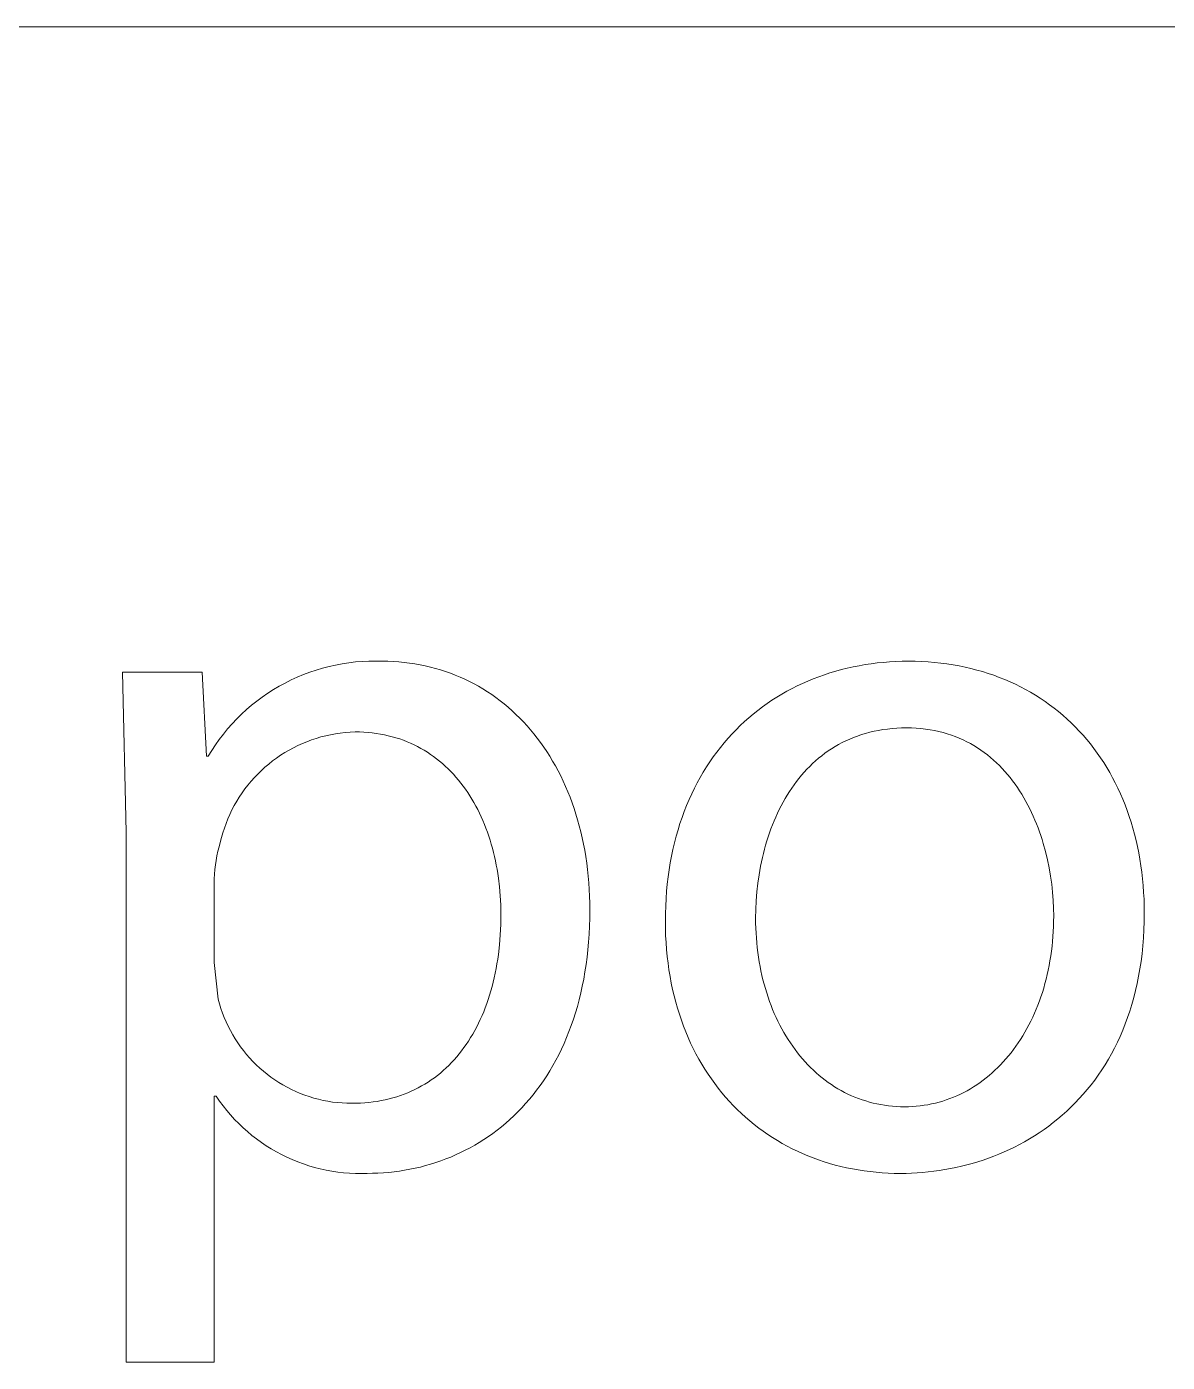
# Model space of a CAD drawing. Header units: millimetres. Extents: x 373 to 3451, y -552 to 1598.
# Drawn here: x 3315.69 to 3350.4, y -248.52 to -207.87 of the extents above; entities that cross this region are included whole.
import ezdxf

# ---------------------------------------------------------------- set-up
doc = ezdxf.new("R2010")
doc.units = ezdxf.units.MM
doc.header["$MEASUREMENT"] = 0
doc.layers.add('Domyślny', color=7, linetype='Continuous', true_color=0x000000)

msp = doc.modelspace()

# ---------------------------------------------------------------- linework, layer by layer
at = {"layer": 'Domyślny', "color": 18, "lineweight": 15, "true_color": 0x000000}
for p, q in [((3447.834, -207.866), (2287.646, -207.866)), ((3325.287, -227.256), (3325.489, -227.225)), ((3325.489, -227.225), (3325.692, -227.201)), ((3325.692, -227.201), (3325.896, -227.185)), ((3325.896, -227.185), (3326.1, -227.175)), ((3326.1, -227.175), (3326.305, -227.173)), ((3326.305, -227.173), (3326.509, -227.178)), ((3326.509, -227.178), (3326.678, -227.18)), ((3326.678, -227.18), (3326.845, -227.187)), ((3326.845, -227.187), (3327.01, -227.198)), ((3327.01, -227.198), (3327.175, -227.213)), ((3327.175, -227.213), (3327.337, -227.233)), ((3327.337, -227.233), (3327.499, -227.257)), ((3341.385, -227.255), (3341.571, -227.232)), ((3341.571, -227.232), (3341.758, -227.213)), ((3341.758, -227.213), (3341.947, -227.198)), ((3341.947, -227.198), (3342.137, -227.187)), ((3342.137, -227.187), (3342.329, -227.181)), ((3342.329, -227.181), (3342.522, -227.179)), ((3342.522, -227.179), (3342.722, -227.181)), ((3342.722, -227.181), (3342.919, -227.188)), ((3342.919, -227.188), (3343.115, -227.199)), ((3343.115, -227.199), (3343.308, -227.215)), ((3343.308, -227.215), (3343.5, -227.235)), ((3318.71, -232.384), (3318.597, -227.516)), ((3318.597, -227.516), (3321.026, -227.516)), ((3321.026, -227.516), (3321.159, -230.068)), ((3323.919, -227.664), (3324.107, -227.586)), ((3324.107, -227.586), (3324.299, -227.514)), ((3324.299, -227.514), (3324.493, -227.448)), ((3324.493, -227.448), (3324.688, -227.39)), ((3324.688, -227.39), (3324.886, -227.338)), ((3324.886, -227.338), (3325.086, -227.293)), ((3325.086, -227.293), (3325.287, -227.256)), ((3327.499, -227.257), (3327.658, -227.285)), ((3327.658, -227.285), (3327.816, -227.317)), ((3327.816, -227.317), (3327.973, -227.354)), ((3327.973, -227.354), (3328.127, -227.395)), ((3328.127, -227.395), (3328.28, -227.44)), ((3328.28, -227.44), (3328.431, -227.489)), ((3328.431, -227.489), (3328.581, -227.541)), ((3328.581, -227.541), (3328.728, -227.598)), ((3328.728, -227.598), (3328.874, -227.659)), ((3339.791, -227.649), (3339.96, -227.589)), ((3339.96, -227.589), (3340.132, -227.533)), ((3340.132, -227.533), (3340.305, -227.481)), ((3340.305, -227.481), (3340.481, -227.433)), ((3340.481, -227.433), (3340.658, -227.389)), ((3340.658, -227.389), (3340.837, -227.35)), ((3340.837, -227.35), (3341.018, -227.314)), ((3341.018, -227.314), (3341.201, -227.282)), ((3341.201, -227.282), (3341.385, -227.255)), ((3343.5, -227.235), (3343.689, -227.259)), ((3343.689, -227.259), (3343.876, -227.288)), ((3343.876, -227.288), (3344.06, -227.321)), ((3344.06, -227.321), (3344.242, -227.358)), ((3344.242, -227.358), (3344.422, -227.4)), ((3344.422, -227.4), (3344.6, -227.446)), ((3344.6, -227.446), (3344.775, -227.495)), ((3344.775, -227.495), (3344.947, -227.549)), ((3344.947, -227.549), (3345.118, -227.607)), ((3345.118, -227.607), (3345.285, -227.669)), ((3323.022, -228.153), (3323.194, -228.043)), ((3323.194, -228.043), (3323.37, -227.939)), ((3323.37, -227.939), (3323.55, -227.841)), ((3323.55, -227.841), (3323.733, -227.749)), ((3323.733, -227.749), (3323.919, -227.664)), ((3328.874, -227.659), (3329.018, -227.724)), ((3329.018, -227.724), (3329.159, -227.793)), ((3329.159, -227.793), (3329.299, -227.865)), ((3329.299, -227.865), (3329.437, -227.942)), ((3329.437, -227.942), (3329.572, -228.022)), ((3329.572, -228.022), (3329.705, -228.106)), ((3338.819, -228.092), (3338.976, -228.009)), ((3338.976, -228.009), (3339.134, -227.929)), ((3339.134, -227.929), (3339.295, -227.853)), ((3339.295, -227.853), (3339.458, -227.781)), ((3339.458, -227.781), (3339.623, -227.713)), ((3339.623, -227.713), (3339.791, -227.649)), ((3345.285, -227.669), (3345.45, -227.735)), ((3345.45, -227.735), (3345.613, -227.805)), ((3345.613, -227.805), (3345.773, -227.879)), ((3345.773, -227.879), (3345.93, -227.957)), ((3345.93, -227.957), (3346.084, -228.038)), ((3346.084, -228.038), (3346.236, -228.124)), ((3322.53, -228.519), (3322.69, -228.391)), ((3322.69, -228.391), (3322.854, -228.269)), ((3322.854, -228.269), (3323.022, -228.153)), ((3329.705, -228.106), (3329.837, -228.194)), ((3329.837, -228.194), (3329.965, -228.285)), ((3329.965, -228.285), (3330.092, -228.38)), ((3330.092, -228.38), (3330.216, -228.478)), ((3338.219, -228.465), (3338.366, -228.366)), ((3338.366, -228.366), (3338.514, -228.271)), ((3338.514, -228.271), (3338.666, -228.18)), ((3338.666, -228.18), (3338.819, -228.092)), ((3346.236, -228.124), (3346.385, -228.213)), ((3346.385, -228.213), (3346.531, -228.305)), ((3346.531, -228.305), (3346.675, -228.402)), ((3346.675, -228.402), (3346.815, -228.502)), ((3322.078, -228.934), (3322.224, -228.79)), ((3322.224, -228.79), (3322.375, -228.652)), ((3322.375, -228.652), (3322.53, -228.519)), ((3330.216, -228.478), (3330.338, -228.58)), ((3330.338, -228.58), (3330.458, -228.686)), ((3330.458, -228.686), (3330.575, -228.795)), ((3330.575, -228.795), (3330.69, -228.908)), ((3337.662, -228.899), (3337.797, -228.785)), ((3337.797, -228.785), (3337.935, -228.674)), ((3337.935, -228.674), (3338.076, -228.568)), ((3338.076, -228.568), (3338.219, -228.465)), ((3346.815, -228.502), (3346.953, -228.606)), ((3346.953, -228.606), (3347.087, -228.713)), ((3347.087, -228.713), (3347.219, -228.824)), ((3347.219, -228.824), (3347.348, -228.938)), ((3321.673, -229.394), (3321.802, -229.236)), ((3321.802, -229.236), (3321.938, -229.082)), ((3321.938, -229.082), (3322.078, -228.934)), ((3330.69, -228.908), (3330.802, -229.024)), ((3330.802, -229.024), (3330.912, -229.143)), ((3330.912, -229.143), (3331.019, -229.266)), ((3337.15, -229.392), (3337.273, -229.263)), ((3337.273, -229.263), (3337.4, -229.138)), ((3337.4, -229.138), (3337.529, -229.017)), ((3337.529, -229.017), (3337.662, -228.899)), ((3341.744, -229.261), (3341.608, -229.284)), ((3341.882, -229.242), (3341.744, -229.261)), ((3342.023, -229.227), (3341.882, -229.242)), ((3342.166, -229.217), (3342.023, -229.227)), ((3342.312, -229.21), (3342.166, -229.217)), ((3342.46, -229.208), (3342.312, -229.21)), ((3342.609, -229.21), (3342.46, -229.208)), ((3342.756, -229.217), (3342.609, -229.21)), ((3342.899, -229.229), (3342.756, -229.217)), ((3343.039, -229.245), (3342.899, -229.229)), ((3343.177, -229.265), (3343.039, -229.245)), ((3343.312, -229.289), (3343.177, -229.265)), ((3347.348, -228.938), (3347.473, -229.056)), ((3347.473, -229.056), (3347.596, -229.177)), ((3347.596, -229.177), (3347.716, -229.302)), ((3321.43, -229.723), (3321.548, -229.556)), ((3321.548, -229.556), (3321.673, -229.394)), ((3324.214, -229.627), (3324.075, -229.684)), ((3324.355, -229.574), (3324.214, -229.627)), ((3324.497, -229.527), (3324.355, -229.574)), ((3324.642, -229.484), (3324.497, -229.527)), ((3324.787, -229.447), (3324.642, -229.484)), ((3324.934, -229.414), (3324.787, -229.447)), ((3325.081, -229.387), (3324.934, -229.414)), ((3325.23, -229.365), (3325.081, -229.387)), ((3325.379, -229.348), (3325.23, -229.365)), ((3325.529, -229.337), (3325.379, -229.348)), ((3325.679, -229.33), (3325.529, -229.337)), ((3325.812, -229.332), (3325.679, -229.33)), ((3325.943, -229.337), (3325.812, -229.332)), ((3326.073, -229.347), (3325.943, -229.337)), ((3326.2, -229.359), (3326.073, -229.347)), ((3326.326, -229.376), (3326.2, -229.359)), ((3326.449, -229.396), (3326.326, -229.376)), ((3326.571, -229.419), (3326.449, -229.396)), ((3326.691, -229.446), (3326.571, -229.419)), ((3326.809, -229.476), (3326.691, -229.446)), ((3326.924, -229.509), (3326.809, -229.476)), ((3327.038, -229.545), (3326.924, -229.509)), ((3327.15, -229.585), (3327.038, -229.545)), ((3327.26, -229.628), (3327.15, -229.585)), ((3327.368, -229.674), (3327.26, -229.628)), ((3331.019, -229.266), (3331.123, -229.392)), ((3331.123, -229.392), (3331.225, -229.521)), ((3331.225, -229.521), (3331.324, -229.654)), ((3331.324, -229.654), (3331.42, -229.79)), ((3336.798, -229.8), (3336.912, -229.66)), ((3336.912, -229.66), (3337.029, -229.524)), ((3337.029, -229.524), (3337.15, -229.392)), ((3340.504, -229.656), (3340.394, -229.715)), ((3340.617, -229.601), (3340.504, -229.656)), ((3340.732, -229.549), (3340.617, -229.601)), ((3340.849, -229.5), (3340.732, -229.549)), ((3340.969, -229.455), (3340.849, -229.5)), ((3341.092, -229.413), (3340.969, -229.455)), ((3341.217, -229.375), (3341.092, -229.413)), ((3341.345, -229.341), (3341.217, -229.375)), ((3341.475, -229.31), (3341.345, -229.341)), ((3341.608, -229.284), (3341.475, -229.31)), ((3343.444, -229.318), (3343.312, -229.289)), ((3343.574, -229.35), (3343.444, -229.318)), ((3343.701, -229.387), (3343.574, -229.35)), ((3343.825, -229.428), (3343.701, -229.387)), ((3343.946, -229.472), (3343.825, -229.428)), ((3344.065, -229.52), (3343.946, -229.472)), ((3344.181, -229.571), (3344.065, -229.52)), ((3344.295, -229.627), (3344.181, -229.571)), ((3344.405, -229.685), (3344.295, -229.627)), ((3347.716, -229.302), (3347.832, -229.429)), ((3347.832, -229.429), (3347.945, -229.561)), ((3347.945, -229.561), (3348.055, -229.695)), ((3321.159, -230.068), (3321.211, -230.068)), ((3321.211, -230.068), (3321.317, -229.893)), ((3321.317, -229.893), (3321.43, -229.723)), ((3323.415, -230.041), (3323.291, -230.125)), ((3323.542, -229.96), (3323.415, -230.041)), ((3323.672, -229.884), (3323.542, -229.96)), ((3323.804, -229.813), (3323.672, -229.884)), ((3323.939, -229.746), (3323.804, -229.813)), ((3324.075, -229.684), (3323.939, -229.746)), ((3327.475, -229.723), (3327.368, -229.674)), ((3327.579, -229.776), (3327.475, -229.723)), ((3327.681, -229.831), (3327.579, -229.776)), ((3327.781, -229.889), (3327.681, -229.831)), ((3327.879, -229.95), (3327.781, -229.889)), ((3327.975, -230.013), (3327.879, -229.95)), ((3328.069, -230.08), (3327.975, -230.013)), ((3331.42, -229.79), (3331.513, -229.929)), ((3331.513, -229.929), (3331.604, -230.071)), ((3331.604, -230.071), (3331.691, -230.216)), ((3336.58, -230.09), (3336.687, -229.943)), ((3336.687, -229.943), (3336.798, -229.8)), ((3339.881, -230.055), (3339.786, -230.132)), ((3339.979, -229.981), (3339.881, -230.055)), ((3340.079, -229.91), (3339.979, -229.981)), ((3340.181, -229.842), (3340.079, -229.91)), ((3340.286, -229.777), (3340.181, -229.842)), ((3340.394, -229.715), (3340.286, -229.777)), ((3344.514, -229.747), (3344.405, -229.685)), ((3344.619, -229.812), (3344.514, -229.747)), ((3344.722, -229.881), (3344.619, -229.812)), ((3344.823, -229.952), (3344.722, -229.881)), ((3344.921, -230.027), (3344.823, -229.952)), ((3345.016, -230.104), (3344.921, -230.027)), ((3348.055, -229.695), (3348.162, -229.833)), ((3348.162, -229.833), (3348.265, -229.974)), ((3348.265, -229.974), (3348.365, -230.118)), ((3322.938, -230.405), (3322.827, -230.506)), ((3323.053, -230.308), (3322.938, -230.405)), ((3323.17, -230.214), (3323.053, -230.308)), ((3323.291, -230.125), (3323.17, -230.214)), ((3328.162, -230.149), (3328.069, -230.08)), ((3328.252, -230.221), (3328.162, -230.149)), ((3328.34, -230.295), (3328.252, -230.221)), ((3328.426, -230.372), (3328.34, -230.295)), ((3328.51, -230.452), (3328.426, -230.372)), ((3328.592, -230.534), (3328.51, -230.452)), ((3331.691, -230.216), (3331.776, -230.364)), ((3331.776, -230.364), (3331.858, -230.516)), ((3336.277, -230.551), (3336.375, -230.394)), ((3336.375, -230.394), (3336.475, -230.24)), ((3336.475, -230.24), (3336.58, -230.09)), ((3339.429, -230.467), (3339.346, -230.557)), ((3339.514, -230.379), (3339.429, -230.467)), ((3339.602, -230.294), (3339.514, -230.379)), ((3339.693, -230.212), (3339.602, -230.294)), ((3339.786, -230.132), (3339.693, -230.212)), ((3345.109, -230.185), (3345.016, -230.104)), ((3345.199, -230.268), (3345.109, -230.185)), ((3345.287, -230.353), (3345.199, -230.268)), ((3345.373, -230.442), (3345.287, -230.353)), ((3345.456, -230.532), (3345.373, -230.442)), ((3348.365, -230.118), (3348.462, -230.265)), ((3348.462, -230.265), (3348.556, -230.415)), ((3348.556, -230.415), (3348.646, -230.568)), ((3322.516, -230.832), (3322.42, -230.947)), ((3322.616, -230.72), (3322.516, -230.832)), ((3322.72, -230.611), (3322.616, -230.72)), ((3322.827, -230.506), (3322.72, -230.611)), ((3328.671, -230.619), (3328.592, -230.534)), ((3328.749, -230.706), (3328.671, -230.619)), ((3328.825, -230.795), (3328.749, -230.706)), ((3328.899, -230.886), (3328.825, -230.795)), ((3328.97, -230.98), (3328.899, -230.886)), ((3331.858, -230.516), (3331.937, -230.67)), ((3331.937, -230.67), (3332.012, -230.827)), ((3332.012, -230.827), (3332.085, -230.988)), ((3336.007, -231.044), (3336.093, -230.876)), ((3336.093, -230.876), (3336.183, -230.712)), ((3336.183, -230.712), (3336.277, -230.551)), ((3339.111, -230.842), (3339.037, -230.941)), ((3339.187, -230.745), (3339.111, -230.842)), ((3339.265, -230.65), (3339.187, -230.745)), ((3339.346, -230.557), (3339.265, -230.65)), ((3345.536, -230.625), (3345.456, -230.532)), ((3345.614, -230.721), (3345.536, -230.625)), ((3345.69, -230.818), (3345.614, -230.721)), ((3345.763, -230.918), (3345.69, -230.818)), ((3348.646, -230.568), (3348.732, -230.725)), ((3348.732, -230.725), (3348.815, -230.884)), ((3348.815, -230.884), (3348.895, -231.046)), ((3322.241, -231.188), (3322.157, -231.313)), ((3322.328, -231.066), (3322.241, -231.188)), ((3322.42, -230.947), (3322.328, -231.066)), ((3329.04, -231.076), (3328.97, -230.98)), ((3329.107, -231.174), (3329.04, -231.076)), ((3329.172, -231.274), (3329.107, -231.174)), ((3329.235, -231.377), (3329.172, -231.274)), ((3332.085, -230.988), (3332.154, -231.151)), ((3332.154, -231.151), (3332.221, -231.317)), ((3335.845, -231.39), (3335.924, -231.215)), ((3335.924, -231.215), (3336.007, -231.044)), ((3338.83, -231.252), (3338.766, -231.359)), ((3338.897, -231.146), (3338.83, -231.252)), ((3338.966, -231.043), (3338.897, -231.146)), ((3339.037, -230.941), (3338.966, -231.043)), ((3345.834, -231.02), (3345.763, -230.918)), ((3345.903, -231.123), (3345.834, -231.02)), ((3345.969, -231.229), (3345.903, -231.123)), ((3346.033, -231.336), (3345.969, -231.229)), ((3348.895, -231.046), (3348.971, -231.211)), ((3348.971, -231.211), (3349.044, -231.379)), ((3321.934, -231.704), (3321.869, -231.84)), ((3322.004, -231.571), (3321.934, -231.704)), ((3322.078, -231.441), (3322.004, -231.571)), ((3322.157, -231.313), (3322.078, -231.441)), ((3329.296, -231.481), (3329.235, -231.377)), ((3329.355, -231.587), (3329.296, -231.481)), ((3329.412, -231.695), (3329.355, -231.587)), ((3329.467, -231.805), (3329.412, -231.695)), ((3332.221, -231.317), (3332.284, -231.486)), ((3332.284, -231.486), (3332.343, -231.657)), ((3332.343, -231.657), (3332.4, -231.831)), ((3335.698, -231.749), (3335.769, -231.568)), ((3335.769, -231.568), (3335.845, -231.39)), ((3338.587, -231.693), (3338.531, -231.807)), ((3338.644, -231.58), (3338.587, -231.693)), ((3338.704, -231.469), (3338.644, -231.58)), ((3338.766, -231.359), (3338.704, -231.469)), ((3346.094, -231.445), (3346.033, -231.336)), ((3346.154, -231.556), (3346.094, -231.445)), ((3346.211, -231.668), (3346.154, -231.556)), ((3346.265, -231.781), (3346.211, -231.668)), ((3349.044, -231.379), (3349.112, -231.55)), ((3349.112, -231.55), (3349.178, -231.723)), ((3321.808, -231.977), (3321.753, -232.117)), ((3321.869, -231.84), (3321.808, -231.977)), ((3329.519, -231.917), (3329.467, -231.805)), ((3329.569, -232.03), (3329.519, -231.917)), ((3329.617, -232.146), (3329.569, -232.03)), ((3332.4, -231.831), (3332.453, -232.008)), ((3332.453, -232.008), (3332.503, -232.188)), ((3335.566, -232.122), (3335.63, -231.934)), ((3335.63, -231.934), (3335.698, -231.749)), ((3338.428, -232.041), (3338.38, -232.16)), ((3338.479, -231.923), (3338.428, -232.041)), ((3338.531, -231.807), (3338.479, -231.923)), ((3346.318, -231.896), (3346.265, -231.781)), ((3346.368, -232.012), (3346.318, -231.896)), ((3346.416, -232.129), (3346.368, -232.012)), ((3349.178, -231.723), (3349.239, -231.899)), ((3349.239, -231.899), (3349.297, -232.078)), ((3349.297, -232.078), (3349.351, -232.26)), ((3318.71, -248.516), (3318.71, -232.384)), ((3321.656, -232.401), (3321.615, -232.546)), ((3321.702, -232.258), (3321.656, -232.401)), ((3321.753, -232.117), (3321.702, -232.258)), ((3329.663, -232.263), (3329.617, -232.146)), ((3329.707, -232.381), (3329.663, -232.263)), ((3329.749, -232.501), (3329.707, -232.381)), ((3329.788, -232.623), (3329.749, -232.501)), ((3332.503, -232.188), (3332.549, -232.371)), ((3332.549, -232.371), (3332.592, -232.555)), ((3335.4, -232.705), (3335.451, -232.507)), ((3335.451, -232.507), (3335.507, -232.313)), ((3335.507, -232.313), (3335.566, -232.122)), ((3338.29, -232.402), (3338.248, -232.525)), ((3338.334, -232.28), (3338.29, -232.402)), ((3338.38, -232.16), (3338.334, -232.28)), ((3346.462, -232.247), (3346.416, -232.129)), ((3346.505, -232.367), (3346.462, -232.247)), ((3346.547, -232.487), (3346.505, -232.367)), ((3346.586, -232.608), (3346.547, -232.487)), ((3349.351, -232.26), (3349.401, -232.444)), ((3349.401, -232.444), (3349.448, -232.631)), ((3321.541, -232.827), (3321.507, -232.963)), ((3321.579, -232.692), (3321.541, -232.827)), ((3321.615, -232.546), (3321.579, -232.692)), ((3329.825, -232.746), (3329.788, -232.623)), ((3329.86, -232.87), (3329.825, -232.746)), ((3329.893, -232.996), (3329.86, -232.87)), ((3332.592, -232.555), (3332.631, -232.743)), ((3332.631, -232.743), (3332.667, -232.933)), ((3335.31, -233.11), (3335.353, -232.906)), ((3335.353, -232.906), (3335.4, -232.705)), ((3338.137, -232.901), (3338.104, -233.028)), ((3338.172, -232.774), (3338.137, -232.901)), ((3338.209, -232.649), (3338.172, -232.774)), ((3338.248, -232.525), (3338.209, -232.649)), ((3346.623, -232.729), (3346.586, -232.608)), ((3346.69, -232.974), (3346.623, -232.729)), ((3349.448, -232.631), (3349.49, -232.82)), ((3349.49, -232.82), (3349.529, -233.012)), ((3321.452, -233.239), (3321.431, -233.378)), ((3321.477, -233.101), (3321.452, -233.239)), ((3321.507, -232.963), (3321.477, -233.101)), ((3329.924, -233.123), (3329.893, -232.996)), ((3329.952, -233.252), (3329.924, -233.123)), ((3329.978, -233.381), (3329.952, -233.252)), ((3332.667, -232.933), (3332.699, -233.126)), ((3332.699, -233.126), (3332.728, -233.321)), ((3332.728, -233.321), (3332.753, -233.518)), ((3335.236, -233.529), (3335.271, -233.318)), ((3335.271, -233.318), (3335.31, -233.11)), ((3338.073, -233.156), (3338.019, -233.414)), ((3338.104, -233.028), (3338.073, -233.156)), ((3346.75, -233.221), (3346.69, -232.974)), ((3346.801, -233.468), (3346.75, -233.221)), ((3349.529, -233.012), (3349.564, -233.206)), ((3349.564, -233.206), (3349.594, -233.403)), ((3321.402, -233.658), (3321.395, -233.798)), ((3321.414, -233.518), (3321.402, -233.658)), ((3321.431, -233.378), (3321.414, -233.518)), ((3330.002, -233.512), (3329.978, -233.381)), ((3330.024, -233.644), (3330.002, -233.512)), ((3330.043, -233.777), (3330.024, -233.644)), ((3332.753, -233.518), (3332.774, -233.718)), ((3332.774, -233.718), (3332.791, -233.92)), ((3335.207, -233.742), (3335.236, -233.529)), ((3337.973, -233.675), (3337.935, -233.938)), ((3338.019, -233.414), (3337.973, -233.675)), ((3346.844, -233.716), (3346.801, -233.468)), ((3346.878, -233.964), (3346.844, -233.716)), ((3349.594, -233.403), (3349.621, -233.602)), ((3349.621, -233.602), (3349.644, -233.803)), ((3321.395, -233.798), (3321.395, -236.35)), ((3330.075, -234.046), (3330.043, -233.777)), ((3330.098, -234.319), (3330.075, -234.046)), ((3332.791, -233.92), (3332.805, -234.125)), ((3332.805, -234.125), (3332.815, -234.331)), ((3335.16, -234.179), (3335.181, -233.959)), ((3335.181, -233.959), (3335.207, -233.742)), ((3337.935, -233.938), (3337.906, -234.202)), ((3346.905, -234.211), (3346.878, -233.964)), ((3349.644, -233.803), (3349.663, -234.007)), ((3349.663, -234.007), (3349.677, -234.213)), ((3330.112, -234.595), (3330.098, -234.319)), ((3332.815, -234.331), (3332.82, -234.54)), ((3332.82, -234.54), (3332.822, -234.752)), ((3335.132, -234.629), (3335.144, -234.403)), ((3335.144, -234.403), (3335.16, -234.179)), ((3337.885, -234.467), (3337.873, -234.733)), ((3337.906, -234.202), (3337.885, -234.467)), ((3346.924, -234.456), (3346.905, -234.211)), ((3346.935, -234.698), (3346.924, -234.456)), ((3349.677, -234.213), (3349.688, -234.422)), ((3349.688, -234.422), (3349.694, -234.632)), ((3330.117, -234.875), (3330.112, -234.595)), ((3330.112, -235.191), (3330.117, -234.875)), ((3332.822, -234.752), (3332.82, -235.001)), ((3335.122, -235.091), (3335.125, -234.858)), ((3335.125, -234.858), (3335.132, -234.629)), ((3337.873, -234.733), (3337.869, -234.999)), ((3346.939, -234.937), (3346.935, -234.698)), ((3346.938, -235.094), (3346.939, -234.937)), ((3349.696, -234.845), (3349.693, -235.101)), ((3349.694, -234.632), (3349.696, -234.845)), ((3330.097, -235.502), (3330.112, -235.191)), ((3332.813, -235.246), (3332.801, -235.488)), ((3332.82, -235.001), (3332.813, -235.246)), ((3335.125, -235.311), (3335.122, -235.091)), ((3335.131, -235.529), (3335.125, -235.311)), ((3337.869, -234.999), (3337.87, -235.151)), ((3337.87, -235.151), (3337.874, -235.303)), ((3337.874, -235.303), (3337.881, -235.453)), ((3346.926, -235.402), (3346.934, -235.249)), ((3346.934, -235.249), (3346.938, -235.094)), ((3349.685, -235.353), (3349.671, -235.6)), ((3349.693, -235.101), (3349.685, -235.353)), ((3330.073, -235.805), (3330.097, -235.502)), ((3332.785, -235.725), (3332.764, -235.958)), ((3332.801, -235.488), (3332.785, -235.725)), ((3335.143, -235.743), (3335.131, -235.529)), ((3335.158, -235.956), (3335.143, -235.743)), ((3337.881, -235.453), (3337.891, -235.602)), ((3337.891, -235.602), (3337.903, -235.749)), ((3337.903, -235.749), (3337.918, -235.896)), ((3346.889, -235.855), (3346.904, -235.705)), ((3346.904, -235.705), (3346.917, -235.555)), ((3346.917, -235.555), (3346.926, -235.402)), ((3349.671, -235.6), (3349.652, -235.843)), ((3330.019, -236.248), (3330.039, -236.102)), ((3330.039, -236.102), (3330.073, -235.805)), ((3332.764, -235.958), (3332.739, -236.188)), ((3335.178, -236.165), (3335.158, -235.956)), ((3335.203, -236.372), (3335.178, -236.165)), ((3337.918, -235.896), (3337.935, -236.041)), ((3337.935, -236.041), (3337.955, -236.184)), ((3346.827, -236.293), (3346.85, -236.149)), ((3346.85, -236.149), (3346.871, -236.002)), ((3346.871, -236.002), (3346.889, -235.855)), ((3349.628, -236.081), (3349.599, -236.314)), ((3349.652, -235.843), (3349.628, -236.081)), ((3321.395, -236.35), (3321.518, -237.468)), ((3329.944, -236.673), (3329.971, -236.533)), ((3329.971, -236.533), (3329.996, -236.391)), ((3329.996, -236.391), (3330.019, -236.248)), ((3332.709, -236.413), (3332.676, -236.635)), ((3332.739, -236.188), (3332.709, -236.413)), ((3335.232, -236.576), (3335.203, -236.372)), ((3335.264, -236.777), (3335.232, -236.576)), ((3337.955, -236.184), (3337.978, -236.326)), ((3337.978, -236.326), (3338.003, -236.466)), ((3338.003, -236.466), (3338.03, -236.605)), ((3346.742, -236.717), (3346.773, -236.577)), ((3346.773, -236.577), (3346.802, -236.436)), ((3346.802, -236.436), (3346.827, -236.293)), ((3349.564, -236.544), (3349.525, -236.768)), ((3349.599, -236.314), (3349.564, -236.544)), ((3329.848, -237.082), (3329.882, -236.948)), ((3329.882, -236.948), (3329.914, -236.812)), ((3329.914, -236.812), (3329.944, -236.673)), ((3332.637, -236.853), (3332.595, -237.066)), ((3332.676, -236.635), (3332.637, -236.853)), ((3335.302, -236.976), (3335.264, -236.777)), ((3335.343, -237.171), (3335.302, -236.976)), ((3338.03, -236.605), (3338.06, -236.742)), ((3338.06, -236.742), (3338.093, -236.878)), ((3338.093, -236.878), (3338.128, -237.012)), ((3346.673, -236.991), (3346.709, -236.855)), ((3346.709, -236.855), (3346.742, -236.717)), ((3349.481, -236.989), (3349.432, -237.205)), ((3349.525, -236.768), (3349.481, -236.989)), ((3329.731, -237.473), (3329.772, -237.345)), ((3329.772, -237.345), (3329.811, -237.214)), ((3329.811, -237.214), (3329.848, -237.082)), ((3332.549, -237.276), (3332.499, -237.482)), ((3332.595, -237.066), (3332.549, -237.276)), ((3335.388, -237.364), (3335.343, -237.171)), ((3335.437, -237.554), (3335.388, -237.364)), ((3338.128, -237.012), (3338.165, -237.144)), ((3338.165, -237.144), (3338.205, -237.275)), ((3338.205, -237.275), (3338.247, -237.403)), ((3346.506, -237.516), (3346.551, -237.388)), ((3346.551, -237.388), (3346.594, -237.257)), ((3346.594, -237.257), (3346.635, -237.125)), ((3346.635, -237.125), (3346.673, -236.991)), ((3349.432, -237.205), (3349.378, -237.416)), ((3321.518, -237.468), (3321.556, -237.608)), ((3321.556, -237.608), (3321.599, -237.748)), ((3321.599, -237.748), (3321.646, -237.886)), ((3329.594, -237.845), (3329.642, -237.723)), ((3329.642, -237.723), (3329.687, -237.599)), ((3329.687, -237.599), (3329.731, -237.473)), ((3332.444, -237.683), (3332.386, -237.881)), ((3332.499, -237.482), (3332.444, -237.683)), ((3335.491, -237.741), (3335.437, -237.554)), ((3335.548, -237.925), (3335.491, -237.741)), ((3338.247, -237.403), (3338.291, -237.53)), ((3338.291, -237.53), (3338.338, -237.655)), ((3338.338, -237.655), (3338.387, -237.778)), ((3338.387, -237.778), (3338.438, -237.9)), ((3346.356, -237.89), (3346.408, -237.768)), ((3346.408, -237.768), (3346.458, -237.643)), ((3346.458, -237.643), (3346.506, -237.516)), ((3349.32, -237.624), (3349.257, -237.826)), ((3349.378, -237.416), (3349.32, -237.624)), ((3321.646, -237.886), (3321.699, -238.022)), ((3321.699, -238.022), (3321.756, -238.156)), ((3321.756, -238.156), (3321.818, -238.288)), ((3329.38, -238.31), (3329.437, -238.197)), ((3329.437, -238.197), (3329.491, -238.082)), ((3329.491, -238.082), (3329.544, -237.964)), ((3329.544, -237.964), (3329.594, -237.845)), ((3332.324, -238.075), (3332.258, -238.265)), ((3332.386, -237.881), (3332.324, -238.075)), ((3335.609, -238.106), (3335.548, -237.925)), ((3335.674, -238.284), (3335.609, -238.106)), ((3338.438, -237.9), (3338.492, -238.019)), ((3338.492, -238.019), (3338.547, -238.136)), ((3338.547, -238.136), (3338.605, -238.251)), ((3346.186, -238.245), (3346.245, -238.129)), ((3346.245, -238.129), (3346.302, -238.011)), ((3346.302, -238.011), (3346.356, -237.89)), ((3349.19, -238.025), (3349.118, -238.219)), ((3349.257, -237.826), (3349.19, -238.025)), ((3321.818, -238.288), (3321.884, -238.418)), ((3321.884, -238.418), (3321.955, -238.546)), ((3321.955, -238.546), (3322.03, -238.671)), ((3329.197, -238.635), (3329.26, -238.529)), ((3329.26, -238.529), (3329.321, -238.42)), ((3329.321, -238.42), (3329.38, -238.31)), ((3332.189, -238.451), (3332.116, -238.633)), ((3332.258, -238.265), (3332.189, -238.451)), ((3335.742, -238.458), (3335.674, -238.284)), ((3335.815, -238.63), (3335.742, -238.458)), ((3338.605, -238.251), (3338.665, -238.364)), ((3338.665, -238.364), (3338.727, -238.475)), ((3338.727, -238.475), (3338.791, -238.584)), ((3338.791, -238.584), (3338.857, -238.691)), ((3345.93, -238.688), (3345.997, -238.581)), ((3345.997, -238.581), (3346.062, -238.471)), ((3346.062, -238.471), (3346.125, -238.359)), ((3346.125, -238.359), (3346.186, -238.245)), ((3348.963, -238.595), (3348.879, -238.776)), ((3349.043, -238.409), (3348.963, -238.595)), ((3349.118, -238.219), (3349.043, -238.409)), ((3322.03, -238.671), (3322.11, -238.793)), ((3322.11, -238.793), (3322.194, -238.913)), ((3322.194, -238.913), (3322.282, -239.029)), ((3328.923, -239.034), (3328.994, -238.938)), ((3328.994, -238.938), (3329.064, -238.839)), ((3329.064, -238.839), (3329.132, -238.738)), ((3329.132, -238.738), (3329.197, -238.635)), ((3331.959, -238.986), (3331.876, -239.156)), ((3332.039, -238.811), (3331.959, -238.986)), ((3332.116, -238.633), (3332.039, -238.811)), ((3335.891, -238.799), (3335.815, -238.63)), ((3335.97, -238.965), (3335.891, -238.799)), ((3336.053, -239.127), (3335.97, -238.965)), ((3338.857, -238.691), (3338.926, -238.795)), ((3338.926, -238.795), (3338.996, -238.897)), ((3338.996, -238.897), (3339.068, -238.997)), ((3339.068, -238.997), (3339.142, -239.094)), ((3345.641, -239.094), (3345.716, -238.996)), ((3345.716, -238.996), (3345.79, -238.896)), ((3345.79, -238.896), (3345.861, -238.793)), ((3345.861, -238.793), (3345.93, -238.688)), ((3348.791, -238.953), (3348.7, -239.126)), ((3348.879, -238.776), (3348.791, -238.953)), ((3322.282, -239.029), (3322.373, -239.143)), ((3322.373, -239.143), (3322.469, -239.253)), ((3322.469, -239.253), (3322.569, -239.359)), ((3322.569, -239.359), (3322.672, -239.462)), ((3328.533, -239.478), (3328.615, -239.394)), ((3328.615, -239.394), (3328.695, -239.308)), ((3328.695, -239.308), (3328.773, -239.219)), ((3328.773, -239.219), (3328.849, -239.128)), ((3328.849, -239.128), (3328.923, -239.034)), ((3331.789, -239.322), (3331.699, -239.485)), ((3331.876, -239.156), (3331.789, -239.322)), ((3336.14, -239.287), (3336.053, -239.127)), ((3336.23, -239.443), (3336.14, -239.287)), ((3339.142, -239.094), (3339.219, -239.189)), ((3339.219, -239.189), (3339.297, -239.282)), ((3339.297, -239.282), (3339.377, -239.372)), ((3339.377, -239.372), (3339.458, -239.46)), ((3345.322, -239.461), (3345.405, -239.373)), ((3345.405, -239.373), (3345.486, -239.283)), ((3345.486, -239.283), (3345.564, -239.19)), ((3345.564, -239.19), (3345.641, -239.094)), ((3348.604, -239.294), (3348.505, -239.459)), ((3348.7, -239.126), (3348.604, -239.294)), ((3322.672, -239.462), (3322.779, -239.562)), ((3322.779, -239.562), (3322.889, -239.657)), ((3322.889, -239.657), (3323.003, -239.749)), ((3323.003, -239.749), (3323.119, -239.837)), ((3328.092, -239.855), (3328.184, -239.785)), ((3328.184, -239.785), (3328.274, -239.712)), ((3328.274, -239.712), (3328.362, -239.636)), ((3328.362, -239.636), (3328.449, -239.558)), ((3328.449, -239.558), (3328.533, -239.478)), ((3331.51, -239.798), (3331.41, -239.948)), ((3331.606, -239.643), (3331.51, -239.798)), ((3331.699, -239.485), (3331.606, -239.643)), ((3336.324, -239.596), (3336.23, -239.443)), ((3336.421, -239.746), (3336.324, -239.596)), ((3336.521, -239.892), (3336.421, -239.746)), ((3339.458, -239.46), (3339.542, -239.545)), ((3339.542, -239.545), (3339.627, -239.627)), ((3339.627, -239.627), (3339.715, -239.707)), ((3339.715, -239.707), (3339.804, -239.784)), ((3339.804, -239.784), (3339.894, -239.859)), ((3344.884, -239.861), (3344.975, -239.786)), ((3344.975, -239.786), (3345.064, -239.709)), ((3345.064, -239.709), (3345.152, -239.629)), ((3345.152, -239.629), (3345.238, -239.546)), ((3345.238, -239.546), (3345.322, -239.461)), ((3348.297, -239.775), (3348.187, -239.926)), ((3348.403, -239.619), (3348.297, -239.775)), ((3348.505, -239.459), (3348.403, -239.619)), ((3323.119, -239.837), (3323.239, -239.921)), ((3323.239, -239.921), (3323.361, -240)), ((3323.361, -240), (3323.486, -240.075)), ((3323.486, -240.075), (3323.614, -240.146)), ((3323.614, -240.146), (3323.744, -240.212)), ((3323.744, -240.212), (3323.876, -240.273)), ((3327.391, -240.264), (3327.497, -240.214)), ((3327.497, -240.214), (3327.601, -240.162)), ((3327.601, -240.162), (3327.703, -240.106)), ((3327.703, -240.106), (3327.803, -240.047)), ((3327.803, -240.047), (3327.901, -239.986)), ((3327.901, -239.986), (3327.997, -239.922)), ((3327.997, -239.922), (3328.092, -239.855)), ((3331.202, -240.237), (3331.094, -240.376)), ((3331.308, -240.095), (3331.202, -240.237)), ((3331.41, -239.948), (3331.308, -240.095)), ((3336.624, -240.035), (3336.521, -239.892)), ((3336.731, -240.175), (3336.624, -240.035)), ((3336.841, -240.312), (3336.731, -240.175)), ((3339.894, -239.859), (3339.987, -239.93)), ((3339.987, -239.93), (3340.081, -239.999)), ((3340.081, -239.999), (3340.177, -240.065)), ((3340.177, -240.065), (3340.274, -240.129)), ((3340.274, -240.129), (3340.373, -240.189)), ((3340.373, -240.189), (3340.474, -240.246)), ((3344.304, -240.249), (3344.405, -240.191)), ((3344.405, -240.191), (3344.504, -240.131)), ((3344.504, -240.131), (3344.601, -240.068)), ((3344.601, -240.068), (3344.697, -240.001)), ((3344.697, -240.001), (3344.791, -239.933)), ((3344.791, -239.933), (3344.884, -239.861)), ((3347.959, -240.218), (3347.84, -240.357)), ((3348.075, -240.074), (3347.959, -240.218)), ((3348.187, -239.926), (3348.075, -240.074)), ((3321.456, -240.419), (3321.395, -240.419)), ((3321.395, -240.419), (3321.395, -248.516)), ((3321.558, -240.567), (3321.456, -240.419)), ((3321.665, -240.712), (3321.558, -240.567)), ((3323.876, -240.273), (3324.01, -240.33)), ((3324.01, -240.33), (3324.147, -240.383)), ((3324.147, -240.383), (3324.285, -240.43)), ((3324.285, -240.43), (3324.424, -240.473)), ((3324.424, -240.473), (3324.565, -240.51)), ((3324.565, -240.51), (3324.707, -240.543)), ((3324.707, -240.543), (3324.851, -240.571)), ((3324.851, -240.571), (3324.995, -240.594)), ((3324.995, -240.594), (3325.14, -240.612)), ((3325.14, -240.612), (3325.285, -240.624)), ((3325.285, -240.624), (3325.431, -240.632)), ((3325.431, -240.632), (3325.577, -240.634)), ((3325.577, -240.634), (3325.71, -240.633)), ((3325.71, -240.633), (3325.842, -240.628)), ((3325.842, -240.628), (3325.972, -240.619)), ((3325.972, -240.619), (3326.1, -240.607)), ((3326.1, -240.607), (3326.227, -240.592)), ((3326.227, -240.592), (3326.352, -240.574)), ((3326.352, -240.574), (3326.474, -240.552)), ((3326.474, -240.552), (3326.596, -240.527)), ((3326.596, -240.527), (3326.715, -240.499)), ((3326.715, -240.499), (3326.832, -240.467)), ((3326.832, -240.467), (3326.948, -240.433)), ((3326.948, -240.433), (3327.061, -240.395)), ((3327.061, -240.395), (3327.173, -240.355)), ((3327.173, -240.355), (3327.283, -240.311)), ((3327.283, -240.311), (3327.391, -240.264)), ((3330.87, -240.642), (3330.753, -240.769)), ((3330.983, -240.511), (3330.87, -240.642)), ((3331.094, -240.376), (3330.983, -240.511)), ((3336.954, -240.445), (3336.841, -240.312)), ((3337.07, -240.575), (3336.954, -240.445)), ((3337.189, -240.701), (3337.07, -240.575)), ((3340.474, -240.246), (3340.576, -240.301)), ((3340.576, -240.301), (3340.679, -240.352)), ((3340.679, -240.352), (3340.784, -240.401)), ((3340.784, -240.401), (3340.891, -240.446)), ((3340.891, -240.446), (3340.999, -240.488)), ((3340.999, -240.488), (3341.108, -240.528)), ((3341.108, -240.528), (3341.219, -240.563)), ((3341.219, -240.563), (3341.332, -240.596)), ((3341.332, -240.596), (3341.445, -240.625)), ((3341.445, -240.625), (3341.56, -240.652)), ((3343.225, -240.652), (3343.339, -240.626)), ((3343.339, -240.626), (3343.451, -240.597)), ((3343.451, -240.597), (3343.562, -240.564)), ((3343.562, -240.564), (3343.672, -240.529)), ((3343.672, -240.529), (3343.781, -240.49)), ((3343.781, -240.49), (3343.888, -240.448)), ((3343.888, -240.448), (3343.994, -240.403)), ((3343.994, -240.403), (3344.099, -240.354)), ((3344.099, -240.354), (3344.202, -240.303)), ((3344.202, -240.303), (3344.304, -240.249)), ((3347.593, -240.624), (3347.465, -240.751)), ((3347.718, -240.492), (3347.593, -240.624)), ((3347.84, -240.357), (3347.718, -240.492)), ((3321.777, -240.852), (3321.665, -240.712)), ((3321.893, -240.989), (3321.777, -240.852)), ((3322.014, -241.122), (3321.893, -240.989)), ((3330.513, -241.011), (3330.389, -241.126)), ((3330.635, -240.892), (3330.513, -241.011)), ((3330.753, -240.769), (3330.635, -240.892)), ((3337.311, -240.824), (3337.189, -240.701)), ((3337.435, -240.943), (3337.311, -240.824)), ((3337.563, -241.059), (3337.435, -240.943)), ((3341.56, -240.652), (3341.676, -240.674)), ((3341.676, -240.674), (3341.794, -240.694)), ((3341.794, -240.694), (3341.912, -240.709)), ((3341.912, -240.709), (3342.032, -240.722)), ((3342.032, -240.722), (3342.153, -240.731)), ((3342.153, -240.731), (3342.276, -240.736)), ((3342.276, -240.736), (3342.399, -240.738)), ((3342.399, -240.738), (3342.52, -240.736)), ((3342.52, -240.736), (3342.64, -240.731)), ((3342.64, -240.731), (3342.759, -240.722)), ((3342.759, -240.722), (3342.877, -240.71)), ((3342.877, -240.71), (3342.994, -240.694)), ((3342.994, -240.694), (3343.11, -240.675)), ((3343.11, -240.675), (3343.225, -240.652)), ((3347.202, -240.993), (3347.066, -241.108)), ((3347.335, -240.874), (3347.202, -240.993)), ((3347.465, -240.751), (3347.335, -240.874)), ((3322.14, -241.25), (3322.014, -241.122)), ((3322.27, -241.375), (3322.14, -241.25)), ((3322.404, -241.494), (3322.27, -241.375)), ((3330.004, -241.449), (3329.871, -241.548)), ((3330.135, -241.345), (3330.004, -241.449)), ((3330.263, -241.238), (3330.135, -241.345)), ((3330.389, -241.126), (3330.263, -241.238)), ((3337.694, -241.171), (3337.563, -241.059)), ((3337.827, -241.28), (3337.694, -241.171)), ((3337.963, -241.385), (3337.827, -241.28)), ((3338.101, -241.486), (3337.963, -241.385)), ((3346.645, -241.429), (3346.5, -241.528)), ((3346.788, -241.326), (3346.645, -241.429)), ((3346.928, -241.219), (3346.788, -241.326)), ((3347.066, -241.108), (3346.928, -241.219)), ((3322.542, -241.609), (3322.404, -241.494)), ((3322.684, -241.719), (3322.542, -241.609)), ((3322.829, -241.825), (3322.684, -241.719)), ((3322.978, -241.925), (3322.829, -241.825)), ((3329.46, -241.823), (3329.32, -241.907)), ((3329.599, -241.735), (3329.46, -241.823)), ((3329.736, -241.644), (3329.599, -241.735)), ((3329.871, -241.548), (3329.736, -241.644)), ((3338.242, -241.584), (3338.101, -241.486)), ((3338.386, -241.678), (3338.242, -241.584)), ((3338.532, -241.769), (3338.386, -241.678)), ((3338.681, -241.855), (3338.532, -241.769)), ((3338.832, -241.938), (3338.681, -241.855)), ((3346.054, -241.802), (3345.901, -241.885)), ((3346.205, -241.714), (3346.054, -241.802)), ((3346.354, -241.623), (3346.205, -241.714)), ((3346.5, -241.528), (3346.354, -241.623)), ((3323.131, -242.02), (3322.978, -241.925)), ((3323.286, -242.11), (3323.131, -242.02)), ((3323.445, -242.194), (3323.286, -242.11)), ((3323.606, -242.273), (3323.445, -242.194)), ((3323.77, -242.347), (3323.606, -242.273)), ((3328.59, -242.268), (3328.439, -242.328)), ((3328.739, -242.203), (3328.59, -242.268)), ((3328.886, -242.135), (3328.739, -242.203)), ((3329.033, -242.063), (3328.886, -242.135)), ((3329.177, -241.987), (3329.033, -242.063)), ((3329.32, -241.907), (3329.177, -241.987)), ((3338.985, -242.018), (3338.832, -241.938)), ((3339.141, -242.093), (3338.985, -242.018)), ((3339.299, -242.165), (3339.141, -242.093)), ((3339.459, -242.232), (3339.299, -242.165)), ((3339.621, -242.296), (3339.459, -242.232)), ((3345.114, -242.244), (3344.953, -242.305)), ((3345.275, -242.18), (3345.114, -242.244)), ((3345.434, -242.112), (3345.275, -242.18)), ((3345.591, -242.04), (3345.434, -242.112)), ((3345.747, -241.965), (3345.591, -242.04)), ((3345.901, -241.885), (3345.747, -241.965)), ((3323.936, -242.415), (3323.77, -242.347)), ((3324.105, -242.477), (3323.936, -242.415)), ((3324.275, -242.533), (3324.105, -242.477)), ((3324.448, -242.584), (3324.275, -242.533)), ((3324.622, -242.628), (3324.448, -242.584)), ((3324.797, -242.667), (3324.622, -242.628)), ((3324.974, -242.699), (3324.797, -242.667)), ((3327.188, -242.671), (3327.027, -242.696)), ((3327.348, -242.642), (3327.188, -242.671)), ((3327.507, -242.609), (3327.348, -242.642)), ((3327.666, -242.572), (3327.507, -242.609)), ((3327.823, -242.531), (3327.666, -242.572)), ((3327.979, -242.486), (3327.823, -242.531)), ((3328.133, -242.437), (3327.979, -242.486)), ((3328.287, -242.385), (3328.133, -242.437)), ((3328.439, -242.328), (3328.287, -242.385)), ((3339.785, -242.356), (3339.621, -242.296)), ((3339.952, -242.412), (3339.785, -242.356)), ((3340.12, -242.464), (3339.952, -242.412)), ((3340.29, -242.512), (3340.12, -242.464)), ((3340.462, -242.556), (3340.29, -242.512)), ((3340.636, -242.595), (3340.462, -242.556)), ((3340.812, -242.631), (3340.636, -242.595)), ((3340.99, -242.663), (3340.812, -242.631)), ((3341.169, -242.69), (3340.99, -242.663)), ((3343.459, -242.68), (3343.29, -242.703)), ((3343.628, -242.653), (3343.459, -242.68)), ((3343.796, -242.622), (3343.628, -242.653)), ((3343.963, -242.588), (3343.796, -242.622)), ((3344.13, -242.55), (3343.963, -242.588)), ((3344.297, -242.509), (3344.13, -242.55)), ((3344.462, -242.463), (3344.297, -242.509)), ((3344.627, -242.414), (3344.462, -242.463)), ((3344.79, -242.361), (3344.627, -242.414)), ((3344.953, -242.305), (3344.79, -242.361)), ((3325.152, -242.726), (3324.974, -242.699)), ((3325.33, -242.746), (3325.152, -242.726)), ((3325.509, -242.76), (3325.33, -242.746)), ((3325.689, -242.768), (3325.509, -242.76)), ((3325.868, -242.77), (3325.689, -242.768)), ((3326.048, -242.766), (3325.868, -242.77)), ((3326.213, -242.764), (3326.048, -242.766)), ((3326.377, -242.758), (3326.213, -242.764)), ((3326.54, -242.749), (3326.377, -242.758)), ((3326.703, -242.735), (3326.54, -242.749)), ((3326.866, -242.718), (3326.703, -242.735)), ((3327.027, -242.696), (3326.866, -242.718)), ((3341.35, -242.714), (3341.169, -242.69)), ((3341.532, -242.733), (3341.35, -242.714)), ((3341.716, -242.748), (3341.532, -242.733)), ((3341.901, -242.759), (3341.716, -242.748)), ((3342.088, -242.765), (3341.901, -242.759)), ((3342.276, -242.767), (3342.088, -242.765)), ((3342.445, -242.765), (3342.276, -242.767)), ((3342.614, -242.76), (3342.445, -242.765)), ((3342.783, -242.751), (3342.614, -242.76)), ((3342.952, -242.739), (3342.783, -242.751)), ((3343.121, -242.723), (3342.952, -242.739)), ((3343.29, -242.703), (3343.121, -242.723)), ((3321.395, -248.516), (3318.71, -248.516))]:
    msp.add_line(p, q, dxfattribs=at)

doc.saveas('drawing.dxf')
